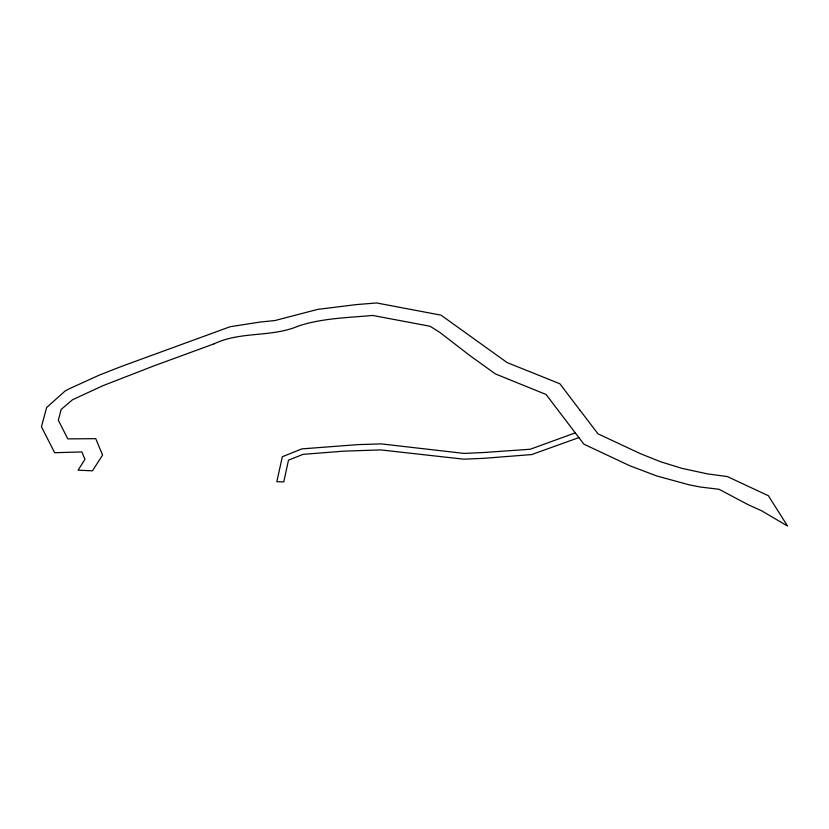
<?xml version="1.0" encoding="UTF-8"?>
<svg xmlns="http://www.w3.org/2000/svg" width="829" height="829" viewBox="0 0 829 829"><rect width="100%" height="100%" fill="white"/><g stroke="black" fill="none" stroke-linecap="round" stroke-linejoin="round"><path stroke-width="1.24" d="M214.1 343.838C240.659 330.999 271.591 337.631 298.637 325.952C322.512 318.149 347.828 317.745 372.604 315.434L430.085 326.263L439.867 332.429L470.198 355.817L495.431 373.941L546.052 394.469L583.896 444.178L630.05 465.867L656.806 475.97L688.94 484.758L700.225 487.006L719.044 489.286L747.862 504.55L761.571 510.778L787.55 526.042L768.41 495.763L727.375 476.571L707.634 473.908L682.101 468.395L660.765 461.826L640.62 453.764L597.978 433.816L579.958 410.189M214.089 343.848L154.142 365.786L102.962 385.682L72.558 399.723L61.17 409.433L58.331 420.262L67.791 438.883L95.749 438.676L102.578 455.069L92.485 470.82L78.071 470.198L84.962 459.318L81.874 451.929L54.652 452.717L41.45 426.748L46.6 407.578L65.19 390.925L68.828 388.988L99.584 374.988L122.329 366.107L230.068 326.75L260.182 322.046L274.927 320.543L317.714 309.383L356.346 304.595L376.594 302.958L441.018 315.155L507.12 362.584L559.834 383.744L579.906 410.127M575.274 432.862L530.239 449.245L483.67 452.52L464.002 453.411L381.112 443.878L358.066 444.613L301.86 448.893L282.326 456.748L276.824 481.69L283.777 481.887L288.502 460.126L303.124 454.333L344.118 451.131L380.718 449.909L463.67 459.173L483.545 458.344L531.669 454.572L578.88 437.598"/></g></svg>
